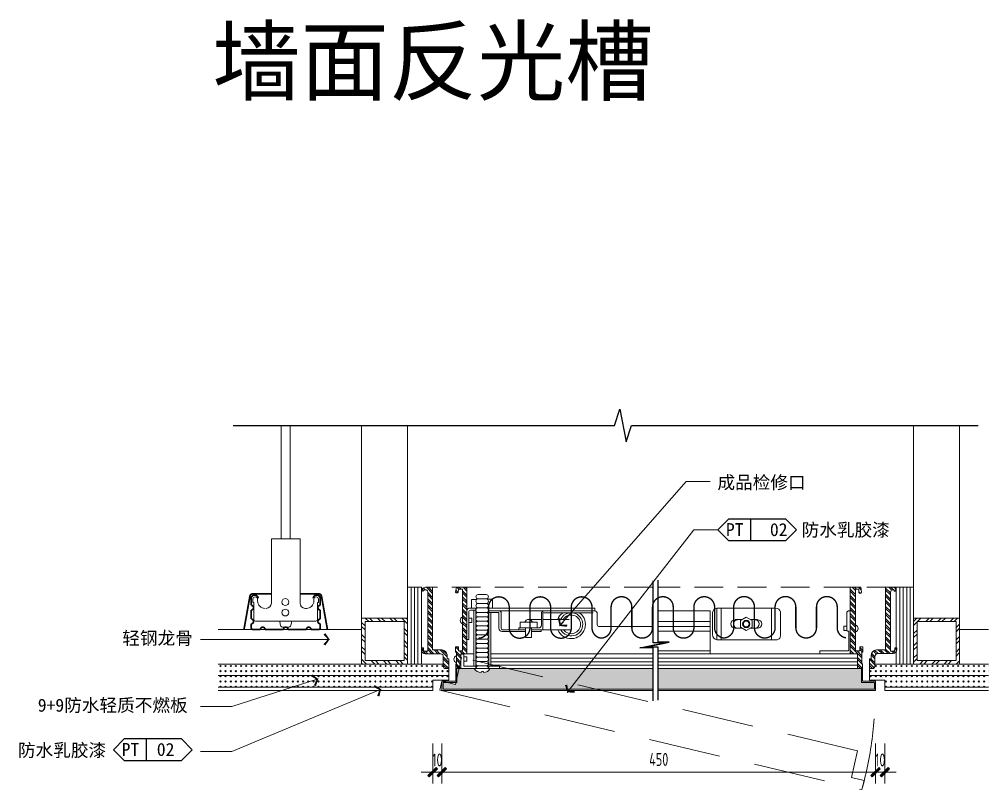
# Model space of a CAD drawing. Header units: millimetres. Extents: x 3162 to 221128, y -144913 to 11496.
# Drawn here: x 163540 to 164383, y -18233 to -17563 of the extents above; entities that cross this region are included whole.
import ezdxf

# ---------------------------------------------------------------- set-up
doc = ezdxf.new("R2010")
doc.units = ezdxf.units.MM
doc.header["$LTSCALE"] = 10
doc.linetypes.add('DASHED2', pattern=[0.375, 0.25, -0.125])
doc.linetypes.add('M-HIDDEN', pattern=[1.875, 1.25, -0.625])
doc.layers.get('Defpoints').update_dxf_attribs({"color": 250})
for name, color, linetype in [('DIML【标注引线】', 44, 'Continuous'), ('DIM【标注】', 44, 'Continuous'), ('SYMBOL【符号】', 136, 'Continuous'), ('TXT【文字】', 2, 'Continuous'), ('ZJ-代码标注', 3, 'Continuous')]:
    doc.layers.add(name, color=color, linetype=linetype)
doc.layers.add('FF-Text【平面文字】', color=2, linetype='Continuous', lineweight=0)
doc.layers.add('RC-Modelling【天花造型】', color=30, linetype='Continuous', lineweight=0)
doc.styles.add('XG-04', font='ARCHS.SHX', dxfattribs={"width": 0.8})
doc.styles.add('文字', font='')
doc.styles.get('文字').set_extended_font_data('SimSun')
doc.dimstyles.new('海龍1：5', dxfattribs={"dimscale": 5, "dimtxt": 2.25, "dimasz": 1, "dimexe": 2, "dimexo": 1, "dimgap": 1, "dimtad": 1, "dimdec": 0, "dimrnd": 5, "dimdsep": 46, "dimtxsty": 'XG-04', "dimblk": 'WS-cj', "dimcen": 1, "dimclrd": 256, "dimclre": 256, "dimclrt": 2, "dimadec": 0, "dimazin": 0, "dimtfac": 1, "dimtix": 1, "dimtmove": 2, "dimatfit": 3, "dimldrblk": 'hl_arrow2', "dimfxl": 5, "dimfxlon": 1, "dimarcsym": 1})
pattern_1 = [(135, (6806.452, -1398.6362), (2.6516504, 2.6516504), []), (135, (6804.684, -1398.6362), (2.6516504, 2.6516504), [])]
pattern_2 = [(135, (6572.3, -1398.6362), (2.6516504, 2.6516504), []), (135, (6570.5323, -1398.6362), (2.6516504, 2.6516504), [])]

# ---------------------------------------------------------------- blocks, each defined once
blk = doc.blocks.new('HBA_Leader_Arrow')
at = {"color": 2}
blk.add_line((0, 0), (-1, 0), dxfattribs=at)
for points in [[(-1.07331, 0.835467), (-0.745649, 1.0649), (-0.3, 0), (0, 0)], [(-1.07331, -0.835467), (-0.745649, -1.0649), (-0.3, 0), (0, 0)]]:
    blk.add_solid(points, dxfattribs=at)
blk = doc.blocks.new('WS-cj')
blk.add_hatch(color=2).paths.add_polyline_path([(0.59, 0.82), (-0.82, -0.59), (-0.59, -0.82), (0.82, 0.59)])
at = {"color": 2, "linetype": 'ByBlock', "lineweight": 0}
for p, q in [((-1.1, 0), (0, 0)), ((0, 0), (1.1, 0))]:
    blk.add_line(p, q, dxfattribs=at)
at = {"color": 2}
blk.add_lwpolyline([(0.59, 0.82), (-0.82, -0.59), (-0.59, -0.82), (0.82, 0.59)], close=True, dxfattribs=at)
blk = doc.blocks.new('*D138')
at = {"layer": 'Defpoints', "color": 0, "ltscale": 40, "transparency": 16777216}
for p in [(253140.03, 125256.43), (253148.03, 125256.43), (253148.03, 125185.41)]:
    blk.add_point(p, dxfattribs=at)
at = {"layer": 'DIM【标注】', "lineweight": -2, "ltscale": 40, "transparency": 16777216}
for p, q in [((253140.03, 125210.41), (253140.03, 125175.41)), ((253148.03, 125210.41), (253148.03, 125175.41)), ((253135.03, 125185.41), (253130.03, 125185.41)), ((253140.03, 125185.41), (253148.03, 125185.41)), ((253153.03, 125185.41), (253158.03, 125185.41))]:
    blk.add_line(p, q, dxfattribs=at)
at = {"layer": 'DIM【标注】', "lineweight": -2, "ltscale": 40, "transparency": 16777216, "xscale": 5, "yscale": 5, "zscale": 5}
blk.add_blockref('WS-cj', (253140.03, 125185.41), dxfattribs=at)
at = {"layer": 'DIM【标注】', "lineweight": -2, "ltscale": 40, "transparency": 16777216, "xscale": 5, "yscale": 5, "zscale": 5, "rotation": 180}
blk.add_blockref('WS-cj', (253148.03, 125185.41), dxfattribs=at)
at = {"layer": 'DIM【标注】', "color": 2, "ltscale": 40, "transparency": 16777216, "insert": (253144.03, 125196.03), "char_height": 11.25, "attachment_point": 5, "style": 'XG-04'}
blk.add_mtext('10', dxfattribs=at)
blk = doc.blocks.new('hl_arrow2')
at = {"color": 2}
blk.add_line((-0.22, 0), (-1, 0), dxfattribs=at)
blk.add_lwpolyline([(-0.22, 0), (-0.86, -0.69), (-0.65, -0.86), (0, 0), (-0.65, 0.86), (-0.86, 0.69)], close=True, dxfattribs=at)
for points in [[(-0.86, 0.69), (-0.65, 0.86), (-0.22, 0), (0, 0)], [(-0.86, -0.69), (-0.65, -0.86), (-0.22, 0), (0, 0)]]:
    blk.add_solid(points, dxfattribs=at)
blk = doc.blocks.new('*D139')
at = {"layer": 'Defpoints', "color": 0, "ltscale": 40, "transparency": 16777216}
for p in [(253148.03, 125256.43), (253525.27, 125256.43), (253525.27, 125185.41)]:
    blk.add_point(p, dxfattribs=at)
at = {"layer": 'DIM【标注】', "lineweight": -2, "ltscale": 40, "transparency": 16777216}
for p, q in [((253148.03, 125210.41), (253148.03, 125175.41)), ((253525.27, 125210.41), (253525.27, 125175.41)), ((253153.03, 125185.41), (253520.27, 125185.41))]:
    blk.add_line(p, q, dxfattribs=at)
at = {"layer": 'DIM【标注】', "lineweight": -2, "ltscale": 40, "transparency": 16777216, "xscale": 5, "yscale": 5, "zscale": 5, "rotation": 180}
blk.add_blockref('WS-cj', (253148.03, 125185.41), dxfattribs=at)
at = {"layer": 'DIM【标注】', "lineweight": -2, "ltscale": 40, "transparency": 16777216, "xscale": 5, "yscale": 5, "zscale": 5}
blk.add_blockref('WS-cj', (253525.27, 125185.41), dxfattribs=at)
at = {"layer": 'DIM【标注】', "color": 2, "ltscale": 40, "transparency": 16777216, "insert": (253336.65, 125196.5), "char_height": 11.25, "attachment_point": 5, "style": 'XG-04'}
blk.add_mtext('450', dxfattribs=at)
blk = doc.blocks.new('*D140')
at = {"layer": 'Defpoints', "color": 0, "ltscale": 40, "transparency": 16777216}
for p in [(253525.27, 125256.43), (253533.27, 125256.43), (253533.27, 125185.41)]:
    blk.add_point(p, dxfattribs=at)
at = {"layer": 'DIM【标注】', "lineweight": -2, "ltscale": 40, "transparency": 16777216}
for p, q in [((253525.27, 125210.41), (253525.27, 125175.41)), ((253533.27, 125210.41), (253533.27, 125175.41)), ((253520.27, 125185.41), (253515.27, 125185.41)), ((253525.27, 125185.41), (253533.27, 125185.41)), ((253538.27, 125185.41), (253543.27, 125185.41))]:
    blk.add_line(p, q, dxfattribs=at)
at = {"layer": 'DIM【标注】', "lineweight": -2, "ltscale": 40, "transparency": 16777216, "xscale": 5, "yscale": 5, "zscale": 5}
blk.add_blockref('WS-cj', (253525.27, 125185.41), dxfattribs=at)
at = {"layer": 'DIM【标注】', "lineweight": -2, "ltscale": 40, "transparency": 16777216, "xscale": 5, "yscale": 5, "zscale": 5, "rotation": 180}
blk.add_blockref('WS-cj', (253533.27, 125185.41), dxfattribs=at)
at = {"layer": 'DIM【标注】', "color": 2, "ltscale": 40, "transparency": 16777216, "insert": (253529.27, 125196.03), "char_height": 11.25, "attachment_point": 5, "style": 'XG-04'}
blk.add_mtext('10', dxfattribs=at)
blk = doc.blocks.new('●天花检修口')
h = blk.add_hatch()
h.set_pattern_fill('ANSI32', color=250, scale=10, style=0)
h.set_pattern_definition(pattern_1)
h.paths.add_polyline_path([(1010.6, 463.89), (1011.51, 465.39, -0.183331), (1013.63, 466.18, 0.002882), (1019.92, 466.18), (1019.92, 411.78), (1027.95, 411.78, -0.364385), (1032.54, 407.13), (1032.54, 403.99), (1034.03, 403.99), (1034.03, 395.43), (1031.35, 395.43, -0.382529), (1029.19, 397.65), (1029.19, 405.58, 0.411897), (1027.14, 408.43), (1013.55, 408.43, -0.405652), (1010.2, 411.78), (1010.2, 413.37), (1012.01, 413.37), (1012.01, 411.8, 0.364188), (1013.03, 410.52), (1015.7, 410.52), (1015.7, 462.06, 0.38637), (1014.33, 463.82), (1013.31, 463.82), (1012.47, 463.82, -1.005591)])
h = blk.add_hatch()
h.set_pattern_fill('ANSI32', color=250, scale=10, style=0)
h.set_pattern_definition(pattern_1)
h.paths.add_polyline_path([(1046.02, 464.38), (1042.33, 464.38), (1042.07, 461.78, -0.580427), (1039.93, 461.86), (1040.58, 466.18), (1049.71, 466.18), (1049.71, 408.43), (1044.53, 408.43), (1044.53, 407.86), (1044.52, 407.86), (1044.52, 395.43), (1040.03, 395.43), (1040.03, 399.62), (1040.63, 399.62), (1040.63, 409.69), (1039.73, 409.69), (1039.74, 414.42), (1042.43, 414.42), (1042.43, 410.83), (1046.02, 410.83)])
h = blk.add_hatch()
h.set_pattern_fill('ANSI32', color=250, scale=10, style=0)
h.set_pattern_definition(pattern_2)
h.paths.add_polyline_path([(1383.2, 466.18), (1392.43, 466.18), (1392.9, 461.86, -0.847089), (1390.7, 461.72), (1390.59, 464.38), (1387.9, 464.38), (1387.9, 410.83), (1391.49, 410.83), (1391.49, 414.42), (1394.18, 414.42), (1394.18, 409.62), (1393.28, 409.62), (1393.28, 399.56), (1393.88, 399.56), (1393.88, 395.43), (1389.39, 395.43), (1389.39, 408.43), (1383.2, 408.43)])
h = blk.add_hatch()
h.set_pattern_fill('ANSI32', color=250, scale=10, style=0)
h.set_pattern_definition(pattern_2)
h.paths.add_polyline_path([(1414, 466.18, 0.002882), (1420.29, 466.18, -0.183331), (1422.41, 465.39), (1422.75, 463.58, -1.404782), (1421.32, 463.82), (1420.61, 463.82), (1419.91, 463.82, 0.396322), (1418.22, 461.9), (1418.22, 410.52), (1420.62, 410.52, 0.428783), (1421.9, 411.83), (1421.9, 413.37), (1423.72, 413.37), (1423.72, 411.79, -0.3911), (1420.41, 408.44), (1407.34, 408.44, 0.425535), (1404.72, 405.72), (1404.72, 397.74, -0.383062), (1402.54, 395.43), (1399.88, 395.43), (1399.88, 403.99), (1401.37, 403.99), (1401.37, 406.55, -0.399036), (1405.97, 411.79), (1414, 411.79)])
h = blk.add_hatch()
h.set_pattern_fill('ANSI32', color=250, scale=20, style=0)
h.set_pattern_definition([(135, (1948.952, 11505.368), (5.303301, 5.303301), []), (135, (1945.4164, 11505.368), (5.303301, 5.303301), [])])
h.paths.add_polyline_path([(958.2, 439.43), (998.2, 439.43), (998.2, 399.43), (958.2, 399.43)])
h.paths.add_polyline_path([(961.2, 436.43), (961.2, 402.43), (995.2, 402.43), (995.2, 436.43)], flags=16)
h = blk.add_hatch()
h.set_pattern_fill('ANSI32', color=250, scale=20, style=0)
h.set_pattern_definition([(45, (487.528, 11505.368), (-5.303301, 5.303301), []), (45, (491.064, 11505.368), (-5.303301, 5.303301), [])])
h.paths.add_polyline_path([(1478.28, 439.43), (1438.28, 439.43), (1438.28, 399.43), (1478.28, 399.43)])
h.paths.add_polyline_path([(1475.28, 436.43), (1475.28, 402.43), (1441.28, 402.43), (1441.28, 436.43)], flags=16)
at = {"ltscale": 40}
h = blk.add_hatch(dxfattribs=at)
h.set_pattern_fill('CROSS', color=250, scale=0.5, angle=45, style=0)
h.set_pattern_definition([(45, (-570875.0333, -444099.6563), (4e-16, 4.49012806), [1.5875, -4.7625]), (135, (-570873.9107, -444099.6563), (-4.49012806, 4e-16), [1.5875, -4.7625])])
edge = h.paths.add_edge_path()
edge.add_line((833.5, 399.43), (833.5, 389.43))
edge.add_line((833.5, 389.43), (1034.03, 389.43))
edge.add_line((1034.03, 389.43), (1034.03, 395.43))
edge.add_line((1034.03, 395.43), (1031.66, 395.43))
edge.add_arc((1031.51, 397.75), 2.32, 177.43044, 273.77342, ccw=False)
edge.add_line((1029.19, 397.85), (1029.19, 399.43))
edge.add_line((1029.19, 399.43), (833.5, 399.43))
h.paths.add_polyline_path([(833.5, 389.43), (833.5, 379.43), (1020.03, 379.43), (1020.03, 385.43), (1034.03, 385.43), (1034.03, 389.43)])
h = blk.add_hatch(dxfattribs=at)
h.set_pattern_fill('CROSS', color=250, scale=0.5, angle=45, style=0)
h.set_pattern_definition([(135, (572725.4454, -444099.6563), (-4e-16, 4.49012806), [1.5875, -4.7625]), (45, (572724.323, -444099.6563), (4.49012806, 4e-16), [1.5875, -4.7625])])
h.paths.add_polyline_path([(1404.72, 399.43), (1404.72, 397.85, -0.396314), (1402.54, 395.43), (1399.88, 395.43), (1399.88, 389.43), (1503.56, 389.43), (1503.56, 399.43)])
h.paths.add_polyline_path([(1399.88, 389.43), (1399.88, 385.43), (1413.27, 385.43), (1413.27, 379.43), (1503.56, 379.43), (1503.56, 389.43)])
h = blk.add_hatch(dxfattribs=at)
h.set_pattern_fill('CROSS', color=250, scale=0.5, angle=45, style=0)
h.set_pattern_definition([(135, (572648.4454, -444099.6563), (-4e-16, 4.49012806), [1.5875, -4.7625]), (45, (572647.323, -444099.6563), (4.49012806, 4e-16), [1.5875, -4.7625])])
h.paths.add_polyline_path([(1216.21, 395.43), (1216.21, 377.43), (1404.27, 377.43), (1404.27, 383.43), (1392.88, 383.43), (1392.88, 395.43), (1389.39, 395.43), (1389.39, 395.43)])
h.paths.add_polyline_path([(1086.1, 395.43), (1162.55, 377.43), (1211.64, 377.43), (1211.64, 395.43)])
h.paths.add_polyline_path([(1062.07, 392.03, -0.231787), (1056.2, 395.43), (1044.52, 395.43), (1042.95, 395.43), (1041.03, 387.29), (1041.03, 383.43), (1040.12, 383.43), (1039.71, 381.69), (1032.28, 383.43), (1029.03, 383.43), (1029.03, 377.43), (1162.55, 377.43), (1086.1, 395.43), (1078.07, 395.43), (1078.07, 395.43), (1069.74, 395.43, -0.285896), (1064.37, 391.99, 1.003929)])
at = {"color": 55}
for p, q in [((888.17, 508.2), (888.17, 606.84, 0)), ((896.17, 508.2), (896.17, 606.84, 0)), ((879.67, 452.32), (879.67, 508.2)), ((879.67, 508.2), (904.67, 508.2)), ((904.67, 508.2), (904.67, 452.32)), ((863.67, 452.82), (863.67, 455.87)), ((867.67, 455.87), (867.67, 454.32)), ((916.67, 454.32), (916.67, 455.87)), ((920.67, 455.87), (920.67, 452.82)), ((864.42, 452.82), (863.67, 452.82)), ((864.42, 438.32), (864.42, 452.82)), ((909.17, 447.82), (910.17, 447.82)), ((919.92, 452.82), (919.92, 438.32)), ((920.67, 452.82), (919.92, 452.82)), ((892.17, 436.82), (865.92, 436.82)), ((887.17, 436.82), (887.17, 435.8)), ((887.46, 434.12), (888.06, 432.43)), ((889.48, 431.43), (894.86, 431.43)), ((918.42, 436.82), (892.17, 436.82)), ((896.27, 432.43), (896.88, 434.12)), ((897.17, 435.8), (897.17, 436.82))]:
    blk.add_line(p, q, dxfattribs=at)
at = {"color": 8}
for p, q in [((958.2, 399.43), (958.2, 606.84)), ((998.2, 432.43), (998.2, 606.84)), ((1438.28, 399.43), (1438.28, 606.84)), ((1478.28, 399.43), (1478.28, 606.84)), ((1001.2, 466.21), (1001.2, 399.43)), ((1004.2, 466.21), (1004.2, 399.43)), ((1007.2, 466.21), (1007.2, 399.43)), ((1438.28, 466.11), (1422.76, 466.11)), ((1423.28, 399.43), (1423.28, 466.11)), ((1426.28, 399.43), (1426.28, 466.11)), ((1429.28, 399.43), (1429.28, 466.11)), ((1432.28, 399.43), (1432.28, 466.11)), ((1435.28, 399.43), (1435.28, 466.11)), ((1058.45, 455.58), (1053.9, 455.58)), ((1053.9, 455.58), (1053.9, 448)), ((1066.59, 459.85), (1059.57, 459.85)), ((1066.59, 455.97), (1059.57, 455.97)), ((1067.33, 455.8), (1072.03, 455.8)), ((1072.03, 455.8), (1072.03, 448)), ((1066.59, 452.08), (1059.57, 452.08)), ((1066.59, 448.2), (1059.57, 448.2)), ((1267.25, 448.08), (1267.25, 420.42)), ((1271.04, 448.08), (1271.04, 420.42)), ((1314.74, 448.08), (1314.74, 420.42)), ((1055.75, 446.33), (1055.75, 397.47)), ((1057.42, 446.33), (1057.42, 395.43)), ((1066.59, 444.32), (1059.57, 444.32)), ((1066.59, 440.44), (1059.57, 440.44)), ((1068.72, 444.28), (1068.72, 395.43)), ((1070.49, 397.47), (1070.49, 444.28)), ((1066.59, 436.56), (1059.57, 436.56)), ((1066.59, 432.68), (1059.57, 432.68)), ((1103.48, 438.25), (1114.52, 438.25)), ((1115.84, 438.25), (1138.61, 438.25)), ((1283.14, 438), (1289.05, 438)), ((1283.14, 430.51), (1289.62, 430.51)), ((1302.43, 430.51), (1295.95, 430.51)), ((1302.43, 438), (1296.52, 438)), ((1066.59, 428.8), (1059.57, 428.8)), ((1066.59, 424.92), (1059.57, 424.92)), ((1114.31, 429.29), (1139.64, 429.29)), ((1066.59, 421.04), (1059.57, 421.04)), ((1066.59, 417.16), (1059.57, 417.16)), ((1066.59, 413.28), (1059.57, 413.28)), ((1066.59, 409.4), (1059.57, 409.4)), ((1066.59, 405.52), (1059.57, 405.52)), ((1211.64, 408.43), (1070.49, 408.43)), ((1389.39, 408.43), (1216.21, 408.43)), ((833.5, 399.43), (1029.19, 399.43)), ((1044.52, 396.43), (1041.03, 396.43)), ((1066.59, 401.63), (1059.57, 401.63)), ((1066.59, 397.75), (1059.57, 397.75)), ((1211.64, 404.42), (1070.49, 404.42)), ((1211.64, 401.42), (1070.49, 401.42)), ((1211.64, 398.43), (1070.49, 398.43)), ((1389.39, 404.42), (1216.21, 404.42)), ((1389.39, 401.42), (1216.21, 401.42)), ((1389.39, 398.43), (1216.21, 398.43)), ((1503.56, 399.43), (1404.72, 399.43)), ((1041.03, 395.43), (1041.03, 383.43)), ((1211.64, 395.43), (1078.07, 395.43)), ((1216.21, 395.43), (1389.39, 395.43)), ((1392.88, 383.43), (1392.88, 395.43)), ((1020.03, 379.43), (833.5, 379.43)), ((1029.03, 377.43), (1029.03, 383.43)), ((1029.03, 383.43), (1041.03, 383.43)), ((1404.27, 383.43), (1392.88, 383.43)), ((1404.27, 383.43), (1404.27, 377.43)), ((1503.56, 379.43), (1413.27, 379.43)), ((1029.03, 377.43), (1211.64, 377.43)), ((1216.21, 377.43), (1404.27, 377.43))]:
    blk.add_line(p, q, dxfattribs=at)
at = {"color": 8, "linetype": 'DASHED2', "ltscale": 10}
for p, q in [((1211.64, 466.18), (1019.92, 466.18)), ((1422.76, 466.18), (1216.21, 466.18))]:
    blk.add_line(p, q, dxfattribs=at)
at = {"color": 4}
blk.add_line((1438.28, 399.43), (1438.28, 466.11), dxfattribs=at)
at = {"color": 8, "ltscale": 40}
for p, q in [((833.5, 429.43), (958.2, 429.43)), ((1478.28, 429.43), (1503.56, 429.43)), ((1034.03, 389.43), (833.5, 389.43)), ((1503.56, 389.43), (1399.88, 389.43)), ((1503.56, 376.43), (1413.27, 376.43))]:
    blk.add_line(p, q, dxfattribs=at)
at = {"ltscale": 40}
for p, q in [((1034.03, 385.43), (1034.03, 399.43)), ((1399.88, 399.43), (1399.88, 385.43)), ((1040.03, 395.43), (1040.03, 384.43)), ((1393.88, 395.43), (1393.88, 384.43)), ((1020.03, 385.43), (1020.03, 376.43)), ((1020.03, 385.43), (1034.03, 385.43)), ((1028.03, 376.43), (1028.03, 384.43)), ((1028.03, 384.43), (1040.03, 384.43)), ((1405.27, 384.43), (1393.88, 384.43)), ((1399.88, 385.43), (1413.27, 385.43)), ((1405.27, 384.43), (1405.27, 376.43)), ((1413.27, 385.43), (1413.27, 376.43)), ((1020.03, 376.43), (833.5, 376.43)), ((1028.03, 376.43), (1211.64, 376.43)), ((1216.21, 376.43), (1405.27, 376.43))]:
    blk.add_line(p, q, dxfattribs=at)
at = {"color": 8}
for points in [[(958.2, 606.84), (958.2, 399.43)], [(1478.28, 606.84), (1478.28, 399.43)], [(1010.2, 399.43), (1010.2, 466.21), (998.2, 466.21)], [(1161.02, 445.78), (1161.02, 448), (1068.72, 448), (1068.72, 445.78), (1116.93, 445.78)], [(1051.32, 439.31), (1053.93, 439.31), (1053.93, 435.59), (1051.32, 435.59)], [(1106.06, 429.29), (1115.84, 429.29), (1115.84, 443.79), (1159.7, 443.79)], [(1261.47, 445.55), (1216.21, 445.55)], [(1261.47, 445.55), (1261.47, 408.43)], [(1110.97, 430.75), (1110.97, 435.71), (1096.13, 435.71), (1096.13, 430.75)], [(1106.06, 430.75), (1106.06, 422.4), (1100.76, 422.4), (1100.76, 430.75)], [(1261.47, 436.36), (1216.21, 436.36)], [(1261.47, 432.19), (1216.21, 432.19)], [(1380.1, 432.31), (1377.49, 432.31), (1377.49, 428.59), (1380.1, 428.59)], [(1106.06, 429.29), (1114.31, 429.29), (1114.31, 427.78), (1106.06, 427.78)], [(1261.47, 428.06), (1216.21, 428.06)], [(1068.72, 397.47), (1078.07, 397.47), (1078.07, 395.43), (1044.52, 395.43), (1044.52, 407.86), (1047.16, 407.86), (1047.16, 397.47), (1057.42, 397.47)], [(1055.75, 408.43), (1044.53, 408.43)], [(1047.16, 405.55), (1049.77, 405.55), (1049.77, 401.82), (1047.16, 401.82)], [(1261.47, 410.81), (1216.21, 410.81)]]:
    blk.add_lwpolyline(points, dxfattribs=at)
for points in [[(1010.6, 463.89), (1011.51, 465.39, -0.183331), (1013.63, 466.18, 0.002882), (1019.92, 466.18), (1019.92, 411.78), (1027.95, 411.78, -0.364385), (1032.54, 407.13), (1032.54, 403.99), (1034.03, 403.99), (1034.03, 395.43), (1031.35, 395.43, -0.408073), (1029.19, 397.85), (1029.19, 405.58, 0.411897), (1027.14, 408.43), (1013.55, 408.43, -0.405652), (1010.2, 411.78), (1010.2, 413.37), (1012.01, 413.37), (1012.01, 411.8, 0.364188), (1013.03, 410.52), (1015.7, 410.52), (1015.7, 462.06, 0.38637), (1014.33, 463.82), (1013.31, 463.82), (1012.47, 463.82, -1.005591), (1010.6, 463.89, -71.997437)], [(1039.93, 461.86), (1040.58, 466.18), (1049.71, 466.18), (1049.71, 408.43), (1044.53, 408.43), (1044.52, 395.43), (1040.03, 395.43), (1040.03, 399.62), (1040.63, 399.62), (1040.63, 409.69), (1039.73, 409.69), (1039.74, 414.42), (1042.43, 414.42), (1042.43, 410.83), (1046.02, 410.83), (1046.02, 464.38), (1042.33, 464.38), (1042.07, 461.78, -0.580427), (1039.93, 461.86, -1)], [(1392.9, 461.86), (1392.43, 466.18), (1383.2, 466.18), (1383.2, 408.43), (1389.39, 408.43), (1389.39, 395.43), (1393.88, 395.43), (1393.88, 399.56), (1393.28, 399.56), (1393.28, 409.62), (1394.18, 409.62), (1394.18, 414.42), (1391.49, 414.42), (1391.49, 410.83), (1387.9, 410.83), (1387.9, 464.38), (1390.59, 464.38), (1390.7, 461.72, 0.847089), (1392.9, 461.86, 1)], [(1422.75, 463.58), (1422.41, 465.39, 0.183331), (1420.29, 466.18, -0.002882), (1414, 466.18), (1414, 411.79), (1405.97, 411.79, 0.399036), (1401.37, 406.55), (1401.37, 403.99), (1399.88, 403.99), (1399.88, 395.43), (1402.54, 395.43, 0.396314), (1404.72, 397.85), (1404.72, 405.72, -0.438083), (1407.45, 408.44), (1420.37, 408.44, 0.394475), (1423.72, 411.79), (1423.72, 413.37), (1421.9, 413.37), (1421.9, 411.83, -0.428783), (1420.62, 410.52), (1418.22, 410.52), (1418.22, 462.02, -0.377134), (1419.91, 463.82), (1420.61, 463.82), (1421.32, 463.82, 1.434678), (1422.74, 463.6, 71.997437)], [(1059.57, 455.97, -0.981429), (1059.57, 459.85, -0.009373)], [(1059.57, 452.08, -0.981429), (1059.57, 455.97, -0.009373)], [(1066.59, 455.97, 0.981429), (1066.59, 459.85, 0.009373)], [(1066.59, 452.08, 0.981429), (1066.59, 455.97, 0.009373)], [(1059.57, 448.2, -0.981429), (1059.57, 452.08, -0.009373)], [(1059.57, 444.32, -0.981429), (1059.57, 448.2, -0.009373)], [(1066.59, 448.2, 0.981429), (1066.59, 452.08, 0.009373)], [(1066.59, 444.32, 0.981429), (1066.59, 448.2, 0.009373)], [(1322.47, 444.47), (1322.47, 423.63, -0.417136), (1318.99, 420.42), (1267.25, 420.42, -0.351567), (1263.5, 424.97), (1263.5, 444.34, -0.37534), (1267.25, 448.08), (1318.32, 448.08, -0.376653), (1322.47, 444.47, 0.10151)], [(1046.02, 440.38, 0.691187), (1046.02, 434.34, -8.46121)], [(1059.57, 440.44, -0.981429), (1059.57, 444.32, -0.009373)], [(1059.57, 436.56, -0.981429), (1059.57, 440.44, -0.009373)], [(1066.59, 440.44, 0.981429), (1066.59, 444.32, 0.009373)], [(1066.59, 436.56, 0.981429), (1066.59, 440.44, 0.009373)], [(1100.76, 427.78), (1080.17, 427.78, -0.403292), (1077.62, 430.62), (1077.62, 444.28), (1068.72, 444.28), (1068.72, 445.78), (1077.72, 445.78, -0.477596), (1079.5, 443.79), (1079.5, 430.54, 0.306846), (1080.68, 429.29), (1100.76, 429.29)], [(1211.64, 432.19), (1164.52, 432.19, -0.371238), (1163.08, 433.89), (1163.08, 443.18, 0.374881), (1161.02, 445.78), (1116.93, 445.78, 0.370584), (1114.52, 443.14), (1114.52, 433.12, -0.398401), (1112.39, 430.75), (1094.97, 430.75), (1094.97, 429.29), (1100.76, 429.29)], [(1059.57, 432.68, -0.981429), (1059.57, 436.56, -0.009373)], [(1059.57, 428.8, -0.981429), (1059.57, 432.68, -0.009373)], [(1066.59, 432.68, 0.981429), (1066.59, 436.56, 0.009373)], [(1066.59, 428.8, 0.981429), (1066.59, 432.68, 0.009373)], [(1106.69, 435.71, 0.788611), (1100.26, 435.71, -8.46121)], [(1387.9, 433.38, -0.691187), (1387.9, 427.34, 8.46121)], [(1059.57, 424.92, -0.981429), (1059.57, 428.8, -0.009373)], [(1059.57, 421.04, -0.981429), (1059.57, 424.92, -0.009373)], [(1066.59, 424.92, 0.981429), (1066.59, 428.8, 0.009373)], [(1066.59, 421.04, 0.981429), (1066.59, 424.92, 0.009373)], [(1059.57, 417.16, -0.981429), (1059.57, 421.04, -0.009373)], [(1059.57, 413.28, -0.981429), (1059.57, 417.16, -0.009373)], [(1059.57, 409.4, -0.981429), (1059.57, 413.28, -0.009373)], [(1066.59, 417.16, 0.981429), (1066.59, 421.04, 0.009373)], [(1066.59, 413.28, 0.981429), (1066.59, 417.16, 0.009373)], [(1066.59, 409.4, 0.981429), (1066.59, 413.28, 0.009373)], [(1040.63, 406.62, 0.691187), (1040.63, 400.57, -8.46121)], [(1059.57, 405.52, -0.981429), (1059.57, 409.4, -0.009373)], [(1059.57, 401.63, -0.981429), (1059.57, 405.52, -0.009373)], [(1066.59, 405.52, 0.981429), (1066.59, 409.4, 0.009373)], [(1066.59, 401.63, 0.981429), (1066.59, 405.52, 0.009373)], [(1059.57, 397.75, -0.981429), (1059.57, 401.63, -0.009373)], [(1057.7, 395.43, -0.467252), (1059.57, 397.75)], [(1066.59, 397.75, 0.981429), (1066.59, 401.63, 0.009373)], [(1068.45, 395.43, 0.467252), (1066.59, 397.75)], [(1069.74, 395.43, -0.285896), (1064.37, 391.99, 1.003929), (1062.07, 392.03, -0.231787), (1056.2, 395.43, -0.431664)]]:
    blk.add_lwpolyline(points, format="xyb", dxfattribs=at)
at = {"color": 5, "const_width": 1.5}
for points in [[(879.67, 460.43), (863.5, 460.43, 0.363319), (861.04, 458.37), (855.9, 429.6)], [(868.17, 456.43, 0.414214), (865.17, 459.43, 0.414214), (862.17, 456.43), (862.17, 450.43, -0.414214), (864.17, 448.43, -0.414214), (862.17, 446.43), (862.17, 438.43, -0.414214), (864.17, 436.43, -0.414214), (862.17, 434.43), (862.17, 430.93, 0.414214), (863.67, 429.43), (870.17, 429.43, -0.414214), (872.17, 431.43, -0.414214), (874.17, 429.43), (890.17, 429.43, -0.414214), (892.17, 431.43, -0.414214), (894.17, 429.43), (910.17, 429.43, -0.414214), (912.17, 431.43, -0.414214), (914.17, 429.43), (920.67, 429.43, 0.414214), (922.17, 430.93), (922.17, 434.43, -0.414214), (920.17, 436.43, -0.414214), (922.17, 438.43), (922.17, 446.43, -0.414214), (920.17, 448.43, -0.414214), (922.17, 450.43), (922.17, 456.43, 0.414214), (919.17, 459.43, 0.414214), (916.17, 456.43, 1)], [(904.67, 460.43), (920.83, 460.43, -0.363319), (923.3, 458.37), (928.44, 429.6)]]:
    blk.add_lwpolyline(points, format="xyb", dxfattribs=at)
at = {"color": 250, "linetype": 'M-HIDDEN', "const_width": 1.2}
for points in [[(1059.59, 421.85, 0.414177), (1068.59, 430.85), (1068.59, 448.85, -1), (1086.59, 448.85), (1086.59, 430.85, 1), (1104.59, 430.85), (1104.59, 448.85, -1), (1122.59, 448.85), (1122.59, 430.85, 1), (1140.59, 430.85), (1140.59, 448.85, -1), (1158.59, 448.85), (1158.59, 430.85, 0.37025), (1166.23, 421.95, 0.37025)], [(1166.23, 421.95, 0.414177), (1175.22, 430.95), (1175.22, 448.95, -1), (1193.22, 448.95), (1193.22, 430.95, 1), (1211.22, 430.95), (1211.22, 448.95, -1), (1229.22, 448.95), (1229.22, 430.95, 1), (1247.22, 430.95), (1247.22, 448.95, -1), (1265.22, 448.95), (1265.22, 430.95, 0.37025), (1272.86, 422.06, 0.37025)], [(1272.86, 422.06, 0.414177), (1281.86, 431.06), (1281.86, 449.06, -1), (1299.86, 449.06), (1299.86, 431.06, 1), (1317.86, 431.06), (1317.86, 449.06, -1), (1335.86, 449.06), (1335.86, 431.06, 1), (1353.86, 431.06), (1353.86, 449.06, -1), (1371.86, 449.06), (1371.86, 431.06, 0.37025), (1379.49, 422.16, 0.37025)]]:
    blk.add_lwpolyline(points, format="xyb", dxfattribs=at)
at = {"color": 8}
blk.add_lwpolyline([(1057.42, 448), (1057.42, 446.33), (1052.87, 446.33, 0.341759), (1051.32, 444.35), (1051.32, 420.78), (1049.71, 420.78), (1049.71, 445.76, -0.321387), (1051.43, 448), (1057.42, 448)], format="xyb", close=True, dxfattribs=at)
for points in [[(958.2, 439.43), (958.2, 399.43), (998.2, 399.43), (998.2, 439.43)], [(1292.8, 428.69), (1297.76, 431.55), (1297.76, 437.28), (1292.8, 440.15), (1287.84, 437.28), (1287.84, 431.55)], [(1478.28, 439.43), (1478.28, 399.43), (1438.28, 399.43), (1438.28, 439.43)], [(961.2, 436.43), (961.2, 402.43), (995.2, 402.43), (995.2, 436.43)], [(1475.28, 436.43), (1475.28, 402.43), (1441.28, 402.43), (1441.28, 436.43)]]:
    blk.add_lwpolyline(points, close=True, dxfattribs=at)
at = {"color": 8, "linetype": 'DASHED2', "ltscale": 10}
blk.add_lwpolyline([(1383.2, 445.56), (1382.01, 445.56, 0.370642), (1380.1, 443.95), (1380.1, 428.99, 0.351928), (1381.18, 428.07), (1382.01, 428.07), (1382.01, 412.1, -0.349842), (1381.24, 410.91), (1356.7, 410.91), (1356.7, 408.43), (1383.2, 408.43)], format="xyb", dxfattribs=at)
at = {"color": 8, "linetype": 'M-HIDDEN', "ltscale": 5}
blk.add_lwpolyline([(1393.4, 290.24), (1395.24, 298.03), (1384.15, 300.63), (1389.65, 324), (1045.21, 405.05), (1039.71, 381.69), (1028.03, 384.43), (1026.2, 376.65)], close=True, dxfattribs=at)
at = {"ltscale": 40}
blk.add_lwpolyline([(1503.56, 376.43), (1413.27, 376.43)], dxfattribs=at)
at = {"color": 8}
for radius in [3.18, 2.51]:
    blk.add_circle((1292.78, 434.25), radius, dxfattribs=at)
for centre, radius, start, end in [((1140.46, 433.92), 12.44, 127.53573, 159.6453), ((1140.46, 433.92), 12.44, 201.86441, 52.46427), ((1140.46, 433.92), 10.12, 102.92051, 154.68875), ((1140.46, 433.92), 10.12, 207.2419, 77.07949), ((1140.46, 433.92), 8.13, 214.74698, 147.83667), ((1283.14, 434.25), 3.74, 90, 270), ((1285.43, 434.25), 3.74, 90, 270), ((1300.14, 434.25), 3.74, 270, 90), ((1302.43, 434.25), 3.74, 270, 90)]:
    blk.add_arc(centre, radius, start, end, dxfattribs=at)
at = {"color": 8, "linetype": 'M-HIDDEN', "ltscale": 5}
blk.add_arc((1057.1, 380.43), 348.19, 344.98688, 0.65822, dxfattribs=at)
at = {"color": 55}
for centre, major_axis, start_param, end_param in [((865.62, 455.87), (-1.38, 1.38), -0.785398, 0.785398), ((865.72, 455.87), (-1.38, 1.38), 3.926991, 5.497787), ((891.85, 453.31), (-2.08, 2.08), 3.926991, 10.210176), ((918.62, 455.87), (-1.38, 1.38), -0.785398, 0.785398), ((918.72, 455.87), (-1.38, 1.38), 3.926991, 5.497787), ((874.17, 454.32), (-4.6, 4.6), 0.785398, 2.356194), ((875.17, 452.32), (3.18, 3.18), 3.926991, 5.497787), ((891.85, 444.14), (-2.08, 2.08), 3.926991, 10.210176), ((909.17, 452.32), (-3.18, 3.18), 0.785398, 2.356194), ((910.17, 454.32), (4.6, 4.6), 3.926991, 5.497787), ((865.92, 438.32), (1.06, 1.06), 2.356194, 3.926991), ((892.17, 435.8), (3.54, 3.54), 2.356194, 2.699218), ((889.48, 432.93), (1.06, 1.06), 2.699218, 3.926991), ((894.86, 432.93), (-1.06, 1.06), 2.356194, 3.583967), ((892.17, 435.8), (3.54, 3.54), 5.154763, 5.497787), ((918.42, 438.32), (1.06, 1.06), 3.926991, 5.497787)]:
    blk.add_ellipse(centre, major_axis=major_axis, ratio=1, start_param=start_param, end_param=end_param, dxfattribs=at)
at = {"layer": 'SYMBOL【符号】'}
for points in [[(846.58, 606.84), (1178.02, 606.84), (1182.65, 621.11), (1188.38, 592.58), (1193.02, 606.84), (1494.39, 606.84)], [(1216.21, 368.13), (1216.21, 413.99), (1204.87, 413.99), (1225.75, 418.34), (1216.21, 418.34), (1216.21, 472.37)], [(1211.64, 367.54), (1211.64, 413.4), (1200.3, 413.4), (1221.18, 417.75), (1211.64, 417.75), (1211.64, 471.78)]]:
    blk.add_lwpolyline(points, dxfattribs=at)
at = {"layer": 'ZJ-代码标注'}
for p, q in [((1296.36, 525.72), (1296.36, 506.4)), ((770.71, 334.6), (770.71, 315.29))]:
    blk.add_line(p, q, dxfattribs=at)
for points in [[(1268.04, 516.06), (1277.7, 525.72), (1326.88, 525.72), (1336.54, 516.06), (1326.88, 506.4), (1277.7, 506.4)], [(742.39, 324.95), (752.05, 334.6), (801.23, 334.6), (810.89, 324.94), (801.23, 315.29), (752.05, 315.29)]]:
    blk.add_lwpolyline(points, close=True, dxfattribs=at)
at = {"layer": 'TXT【文字】', "linetype": 'ByBlock', "lineweight": 0, "style": '文字'}
for s, p in [('成品检修口', (1267.67, 551.7)), ('防水乳胶漆', (1340.91, 510.43)), ('PT   02', (1275.07, 510.65)), ('轻钢龙骨', (750.03, 416.33)), ('9+9防水轻质不燃板', (676.52, 358)), ('防水乳胶漆', (659.26, 318.83)), ('PT  02', (749.43, 319.53))]:
    blk.add_text(s, height=11.25, dxfattribs=at).set_placement(p)
at = {"layer": 'DIM【标注】', "ltscale": 40}
for base, p1, p2, picture, middle in [((1028.03, 305.41), (1020.03, 376.43), (1028.03, 376.43), '*D138', (1024.03, 316.03)), ((1413.27, 305.41), (1405.27, 376.43), (1413.27, 376.43), '*D140', (1409.27, 316.03))]:
    dim = blk.add_linear_dim(base=base, p1=p1, p2=p2, dimstyle='海龍1：5', dxfattribs=at)
    dim.commit()
    dim.dimension.update_dxf_attribs({"geometry": picture, "text_midpoint": middle, "insert": (-252120, -124880)})
dim = blk.add_linear_dim(base=(1405.27, 305.41), p1=(1028.03, 376.43), p2=(1405.27, 376.43), text='450', dimstyle='海龍1：5', dxfattribs=at)
dim.commit()
dim.dimension.update_dxf_attribs({"geometry": '*D139', "text_midpoint": (1216.65, 316.5), "insert": (-252120, -124880)})
at = {"layer": 'DIML【标注引线】', "ltscale": 40}
for points, override in [([(1130.41, 432.49), (1240.52, 558.15), (1261.43, 558.15)], {"dimscale": 5, "dimtad": 0, "dimlfac": 0.25, "dimclrd": 0, "dimldrblk": 'HBA_Leader_Arrow'}), ([(1137.03, 374.8), (1247.14, 516.06), (1268.04, 516.06)], {"dimscale": 5, "dimtad": 0, "dimlfac": 0.25, "dimclrd": 0, "dimldrblk": 'HBA_Leader_Arrow'}), ([(930.37, 420.89), (818.16, 420.89)], {"dimscale": 5, "dimgap": 0.6, "dimtad": 0, "dimlfac": 0.25, "dimclrd": 0, "dimldrblk": 'HBA_Leader_Arrow'}), ([(920.46, 386.46), (845.17, 362.57), (818.16, 362.57)], {"dimscale": 5, "dimgap": 0.6, "dimtad": 0, "dimlfac": 0.25, "dimclrd": 0, "dimldrblk": 'HBA_Leader_Arrow'}), ([(975.07, 377.65), (845.17, 323.4), (818.16, 323.4)], {"dimscale": 5, "dimgap": 0.6, "dimtad": 0, "dimlfac": 0.25, "dimclrd": 0, "dimldrblk": 'HBA_Leader_Arrow'})]:
    blk.add_leader(points, dimstyle='海龍1：5', override=override, dxfattribs=at)

msp = doc.modelspace()

# ---------------------------------------------------------------- block references
at = {"layer": 'RC-Modelling【天花造型】'}
msp.add_blockref('●天花检修口', (162879.54, -18522.84), dxfattribs=at)

# ---------------------------------------------------------------- texts
at = {"layer": 'FF-Text【平面文字】', "insert": (163707.97, -17571.22), "char_height": 56.25, "attachment_point": 1, "style": '文字'}
msp.add_mtext('墙面反光槽', dxfattribs=at)

doc.saveas('drawing.dxf')
